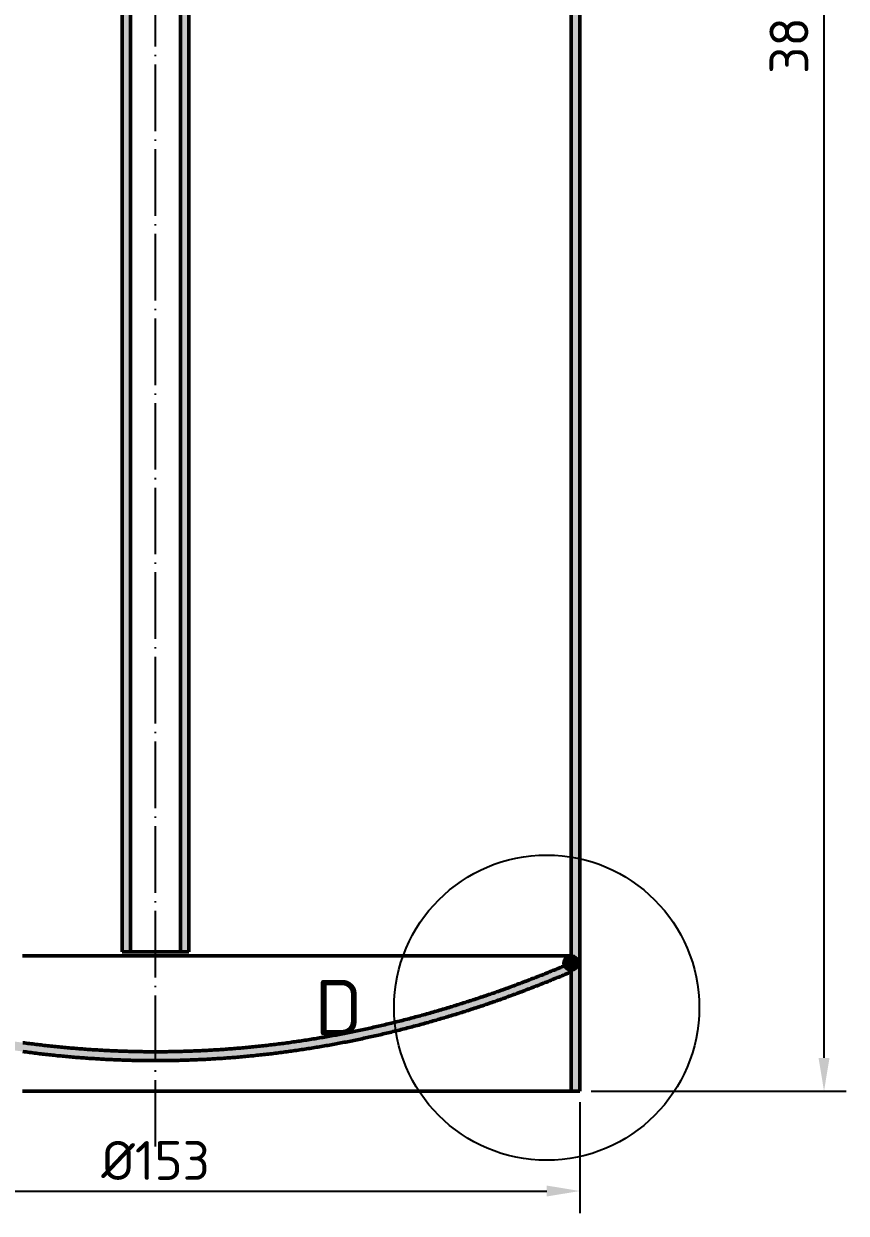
# Model space of a CAD drawing. Header units: millimetres. Extents: x 0 to 594, y 0 to 420.
# Drawn here: x 76.6 to 150.7, y 98.6 to 205.8 of the extents above; entities that cross this region are included whole.
import ezdxf
from ezdxf.enums import TextEntityAlignment as Align

# ---------------------------------------------------------------- set-up
doc = ezdxf.new("R2010")
doc.units = ezdxf.units.MM
doc.linetypes.add('ISO04-TRAZO-PUNTO', pattern=[7.625, 6, -0.75, 0.125, -0.75])
for name, color, linetype, lineweight in [('01-VISIBLE', 7, 'CONTINUOUS', 50), ('03-EJE', 1, 'ISO04-TRAZO-PUNTO', 25), ('04-COTA', 3, 'CONTINUOUS', 25), ('05-RAYADO', 8, 'CONTINUOUS', 25), ('06-TEXTO', 7, 'CONTINUOUS', 25), ('08-FINA', 5, 'CONTINUOUS', 25)]:
    doc.layers.add(name, color=color, linetype=linetype, lineweight=lineweight)
doc.styles.add('ISO3098', font='isocpeur.ttf')
doc.dimstyles.new('FLAMA-ISO', dxfattribs={"dimtxt": 3.5, "dimasz": 3, "dimexe": 2, "dimexo": 1, "dimgap": 1, "dimtad": 1, "dimdec": 1, "dimtxsty": 'ISO3098', "dimcen": 2.5, "dimclrd": 3, "dimclre": 3, "dimclrt": 3, "dimazin": 3, "dimtfac": 1, "dimtmove": 0, "dimatfit": 3, "dimlwd": 25, "dimlwe": 25})

msp = doc.modelspace()

# ---------------------------------------------------------------- hatches: boundary and pattern name
at = {"layer": '05-RAYADO'}
h = msp.add_hatch(color=7, dxfattribs=at)
h.dxf.hatch_style = 1
h.paths.add_polyline_path([(86.24, 122.175), (85.49, 122.175), (85.49, 298.375), (86.24, 298.375)])
h = msp.add_hatch(color=7, dxfattribs=at)
h.dxf.hatch_style = 1
h.paths.add_polyline_path([(90.74, 298.375), (91.49, 298.375), (91.49, 122.175), (90.74, 122.175)])
h = msp.add_hatch(color=7, dxfattribs=at)
h.dxf.hatch_style = 1
h.paths.add_polyline_path([(125.94, 270.348), (126.74, 270.348), (126.74, 109.625), (125.94, 109.625)])
h = msp.add_hatch(color=7, dxfattribs=at)
h.dxf.hatch_style = 1
h.paths.add_polyline_path([(125.94, 120.375), (125.848, 120.336), (125.756, 120.296), (125.664, 120.257), (125.571, 120.218), (125.479, 120.179), (125.387, 120.14), (125.294, 120.102), (125.202, 120.063), (125.11, 120.024), (125.017, 119.986), (124.925, 119.947), (124.832, 119.909), (124.74, 119.87), (124.647, 119.832), (124.555, 119.794), (124.462, 119.756), (124.369, 119.718), (124.277, 119.68), (124.184, 119.642), (124.091, 119.605), (123.998, 119.567), (123.905, 119.529), (123.812, 119.492), (123.72, 119.454), (123.627, 119.417), (123.534, 119.38), (123.441, 119.343), (123.348, 119.306), (123.254, 119.269), (123.161, 119.232), (123.068, 119.195), (122.975, 119.158), (122.882, 119.122), (122.789, 119.085), (122.695, 119.049), (122.602, 119.012), (122.509, 118.976), (122.415, 118.94), (122.322, 118.904), (122.228, 118.868), (122.135, 118.832), (122.041, 118.796), (121.948, 118.76), (121.854, 118.725), (121.761, 118.689), (121.667, 118.654), (121.573, 118.618), (121.479, 118.583), (121.386, 118.548), (121.292, 118.512), (121.198, 118.477), (121.104, 118.442), (121.01, 118.408), (120.916, 118.373), (120.823, 118.338), (120.729, 118.303), (120.635, 118.269), (120.54, 118.234), (120.446, 118.2), (120.352, 118.166), (120.258, 118.132), (120.164, 118.098), (120.07, 118.064), (119.975, 118.03), (119.881, 117.996), (119.787, 117.962), (119.693, 117.929), (119.598, 117.895), (119.504, 117.862), (119.409, 117.828), (119.315, 117.795), (119.22, 117.762), (119.126, 117.729), (119.031, 117.696), (118.937, 117.663), (118.842, 117.63), (118.747, 117.597), (118.653, 117.565), (118.558, 117.532), (118.463, 117.5), (118.368, 117.467), (118.274, 117.435), (118.179, 117.403), (118.084, 117.371), (117.989, 117.339), (117.894, 117.307), (117.799, 117.275), (117.704, 117.243), (117.609, 117.212), (117.514, 117.18), (117.419, 117.149), (117.324, 117.117), (117.229, 117.086), (117.133, 117.055), (117.038, 117.024), (116.943, 116.993), (116.848, 116.962), (116.752, 116.931), (116.657, 116.901), (116.562, 116.87), (116.466, 116.839), (116.371, 116.809), (116.275, 116.779), (116.18, 116.749), (116.084, 116.718), (115.989, 116.688), (115.893, 116.658), (115.798, 116.629), (115.702, 116.599), (115.606, 116.569), (115.511, 116.54), (115.415, 116.51), (115.319, 116.481), (115.223, 116.452), (115.128, 116.422), (115.032, 116.393), (114.936, 116.364), (114.84, 116.335), (114.744, 116.307), (114.648, 116.278), (114.552, 116.249), (114.456, 116.221), (114.36, 116.193), (114.264, 116.164), (114.168, 116.136), (114.072, 116.108), (113.976, 116.08), (113.879, 116.052), (113.783, 116.024), (113.687, 115.996), (113.591, 115.969), (113.494, 115.941), (113.398, 115.914), (113.302, 115.887), (113.205, 115.859), (113.109, 115.832), (113.012, 115.805), (112.916, 115.778), (112.819, 115.751), (112.723, 115.725), (112.626, 115.698), (112.53, 115.671), (112.433, 115.645), (112.337, 115.619), (112.24, 115.592), (112.143, 115.566), (112.047, 115.54), (111.95, 115.514), (111.853, 115.488), (111.756, 115.463), (111.659, 115.437), (111.563, 115.412), (111.466, 115.386), (111.369, 115.361), (111.272, 115.336), (111.175, 115.31), (111.078, 115.285), (110.981, 115.26), (110.884, 115.236), (110.787, 115.211), (110.69, 115.186), (110.593, 115.162), (110.496, 115.137), (110.398, 115.113), (110.301, 115.089), (110.204, 115.064), (110.107, 115.04), (110.01, 115.017), (109.912, 114.993), (109.815, 114.969), (109.718, 114.945), (109.62, 114.922), (109.523, 114.898), (109.426, 114.875), (109.328, 114.852), (109.231, 114.829), (109.133, 114.806), (109.036, 114.783), (108.938, 114.76), (108.841, 114.737), (108.743, 114.715), (108.645, 114.692), (108.548, 114.67), (108.45, 114.648), (108.352, 114.625), (108.255, 114.603), (108.157, 114.581), (108.059, 114.559), (107.962, 114.538), (107.864, 114.516), (107.766, 114.494), (107.668, 114.473), (107.57, 114.452), (107.472, 114.43), (107.375, 114.409), (107.277, 114.388), (107.179, 114.367), (107.081, 114.346), (106.983, 114.326), (106.885, 114.305), (106.787, 114.285), (106.689, 114.264), (106.591, 114.244), (106.492, 114.224), (106.394, 114.204), (106.296, 114.184), (106.198, 114.164), (106.1, 114.144), (106.002, 114.124), (105.903, 114.105), (105.805, 114.085), (105.707, 114.066), (105.609, 114.047), (105.51, 114.027), (105.412, 114.008), (105.314, 113.989), (105.215, 113.971), (105.117, 113.952), (105.018, 113.933), (104.92, 113.915), (104.822, 113.896), (104.723, 113.878), (104.625, 113.86), (104.526, 113.842), (104.428, 113.824), (104.329, 113.806), (104.23, 113.788), (104.132, 113.771), (104.033, 113.753), (103.935, 113.736), (103.836, 113.718), (103.737, 113.701), (103.639, 113.684), (103.54, 113.667), (103.441, 113.65), (103.342, 113.633), (103.244, 113.617), (103.145, 113.6), (103.046, 113.584), (102.947, 113.567), (102.848, 113.551), (102.75, 113.535), (102.651, 113.519), (102.552, 113.503), (102.453, 113.487), (102.354, 113.471), (102.255, 113.456), (102.156, 113.44), (102.057, 113.425), (101.958, 113.41), (101.859, 113.395), (101.76, 113.379), (101.661, 113.365), (101.562, 113.35), (101.463, 113.335), (101.364, 113.32), (101.265, 113.306), (101.166, 113.292), (101.067, 113.277), (100.967, 113.263), (100.868, 113.249), (100.769, 113.235), (100.67, 113.221), (100.571, 113.207), (100.471, 113.194), (100.372, 113.18), (100.273, 113.167), (100.174, 113.154), (100.074, 113.14), (99.975, 113.127), (99.876, 113.114), (99.776, 113.102), (99.677, 113.089), (99.578, 113.076), (99.478, 113.064), (99.379, 113.051), (99.28, 113.039), (99.18, 113.027), (99.081, 113.015), (98.981, 113.003), (98.882, 112.991), (98.782, 112.979), (98.683, 112.968), (98.583, 112.956), (98.484, 112.945), (98.384, 112.933), (98.285, 112.922), (98.185, 112.911), (98.086, 112.9), (97.986, 112.889), (97.887, 112.879), (97.787, 112.868), (97.687, 112.858), (97.588, 112.847), (97.488, 112.837), (97.389, 112.827), (97.289, 112.817), (97.189, 112.807), (97.09, 112.797), (96.99, 112.787), (96.89, 112.778), (96.791, 112.768), (96.691, 112.759), (96.591, 112.749), (96.491, 112.74), (96.392, 112.731), (96.292, 112.722), (96.192, 112.713), (96.092, 112.705), (95.993, 112.696), (95.893, 112.688), (95.793, 112.679), (95.693, 112.671), (95.593, 112.663), (95.493, 112.655), (95.394, 112.647), (95.294, 112.639), (95.194, 112.631), (95.094, 112.624), (94.994, 112.616), (94.894, 112.609), (94.794, 112.602), (94.694, 112.595), (94.595, 112.588), (94.495, 112.581), (94.395, 112.574), (94.295, 112.567), (94.195, 112.561), (94.095, 112.554), (93.995, 112.548), (93.895, 112.542), (93.795, 112.536), (93.695, 112.53), (93.595, 112.524), (93.495, 112.518), (93.395, 112.512), (93.295, 112.507), (93.195, 112.501), (93.095, 112.496), (92.995, 112.491), (92.895, 112.486), (92.795, 112.481), (92.695, 112.476), (92.595, 112.471), (92.495, 112.466), (92.395, 112.462), (92.295, 112.458), (92.195, 112.453), (92.095, 112.449), (91.995, 112.445), (91.894, 112.441), (91.794, 112.437), (91.694, 112.434), (91.594, 112.43), (91.494, 112.426), (91.394, 112.423), (91.294, 112.42), (91.194, 112.417), (91.094, 112.414), (90.994, 112.411), (90.893, 112.408), (90.793, 112.405), (90.693, 112.403), (90.593, 112.4), (90.493, 112.398), (90.393, 112.396), (90.293, 112.393), (90.193, 112.391), (90.092, 112.39), (89.992, 112.388), (89.892, 112.386), (89.792, 112.385), (89.692, 112.383), (89.592, 112.382), (89.492, 112.381), (89.391, 112.38), (89.291, 112.379), (89.191, 112.378), (89.091, 112.377), (88.991, 112.376), (88.891, 112.376), (88.79, 112.375), (88.69, 112.375), (88.59, 112.375), (88.49, 112.375), (88.39, 112.375), (88.29, 112.375), (88.19, 112.375), (88.089, 112.376), (87.989, 112.376), (87.889, 112.377), (87.789, 112.378), (87.689, 112.379), (87.589, 112.38), (87.488, 112.381), (87.388, 112.382), (87.288, 112.383), (87.188, 112.385), (87.088, 112.386), (86.988, 112.388), (86.888, 112.39), (86.787, 112.391), (86.687, 112.393), (86.587, 112.396), (86.487, 112.398), (86.387, 112.4), (86.287, 112.403), (86.187, 112.405), (86.087, 112.408), (85.986, 112.411), (85.886, 112.414), (85.786, 112.417), (85.686, 112.42), (85.586, 112.423), (85.486, 112.426), (85.386, 112.43), (85.286, 112.434), (85.186, 112.437), (85.086, 112.441), (84.985, 112.445), (84.885, 112.449), (84.785, 112.453), (84.685, 112.458), (84.585, 112.462), (84.485, 112.466), (84.385, 112.471), (84.285, 112.476), (84.185, 112.481), (84.085, 112.486), (83.985, 112.491), (83.885, 112.496), (83.785, 112.501), (83.685, 112.507), (83.585, 112.512), (83.485, 112.518), (83.385, 112.524), (83.285, 112.53), (83.185, 112.536), (83.085, 112.542), (82.985, 112.548), (82.885, 112.554), (82.785, 112.561), (82.685, 112.567), (82.585, 112.574), (82.485, 112.581), (82.385, 112.588), (82.286, 112.595), (82.186, 112.602), (82.086, 112.609), (81.986, 112.616), (81.886, 112.624), (81.786, 112.631), (81.686, 112.639), (81.586, 112.647), (81.487, 112.655), (81.387, 112.663), (81.287, 112.671), (81.187, 112.679), (81.087, 112.688), (80.987, 112.696), (80.888, 112.705), (80.788, 112.713), (80.688, 112.722), (80.588, 112.731), (80.489, 112.74), (80.389, 112.749), (80.289, 112.759), (80.189, 112.768), (80.09, 112.778), (79.99, 112.787), (79.89, 112.797), (79.791, 112.807), (79.691, 112.817), (79.591, 112.827), (79.492, 112.837), (79.392, 112.847), (79.293, 112.858), (79.193, 112.868), (79.093, 112.879), (78.994, 112.889), (78.894, 112.9), (78.795, 112.911), (78.695, 112.922), (78.596, 112.933), (78.496, 112.945), (78.397, 112.956), (78.297, 112.968), (78.198, 112.979), (78.098, 112.991), (77.999, 113.003), (77.899, 113.015), (77.8, 113.027), (77.7, 113.039), (77.601, 113.051), (77.502, 113.064), (77.402, 113.076), (77.303, 113.089), (77.204, 113.102), (77.104, 113.114), (77.005, 113.127), (76.906, 113.14), (76.806, 113.154), (76.707, 113.167), (76.608, 113.18), (76.509, 113.194), (76.409, 113.207), (76.31, 113.221), (76.211, 113.235), (76.112, 113.249), (76.013, 113.263), (75.913, 113.277), (75.814, 113.292), (75.715, 113.306), (75.616, 113.32), (75.517, 113.335), (75.418, 113.35), (75.319, 113.365), (75.22, 113.379), (75.121, 113.395), (75.022, 113.41), (74.923, 113.425), (74.824, 113.44), (74.725, 113.456), (74.626, 113.471), (74.527, 113.487), (74.428, 113.503), (74.329, 113.519), (74.23, 113.535), (74.132, 113.551), (74.033, 113.567), (73.934, 113.584), (73.835, 113.6), (73.736, 113.617), (73.638, 113.633), (73.539, 113.65), (73.44, 113.667), (73.341, 113.684), (73.243, 113.701), (73.144, 113.718), (73.045, 113.736), (72.947, 113.753), (72.848, 113.771), (72.75, 113.788), (72.651, 113.806), (72.552, 113.824), (72.454, 113.842), (72.355, 113.86), (72.257, 113.878), (72.158, 113.896), (72.06, 113.915), (71.962, 113.933), (71.863, 113.952), (71.765, 113.971), (71.666, 113.989), (71.568, 114.008), (71.47, 114.027), (71.371, 114.047), (71.273, 114.066), (71.175, 114.085), (71.077, 114.105), (70.978, 114.124), (70.88, 114.144), (70.782, 114.164), (70.684, 114.184), (70.586, 114.204), (70.488, 114.224), (70.389, 114.244), (70.291, 114.264), (70.193, 114.285), (70.095, 114.305), (69.997, 114.326), (69.899, 114.346), (69.801, 114.367), (69.703, 114.388), (69.605, 114.409), (69.508, 114.43), (69.41, 114.452), (69.312, 114.473), (69.214, 114.494), (69.116, 114.516), (69.018, 114.538), (68.921, 114.559), (68.823, 114.581), (68.725, 114.603), (68.628, 114.625), (68.53, 114.648), (68.432, 114.67), (68.335, 114.692), (68.237, 114.715), (68.139, 114.737), (68.042, 114.76), (67.944, 114.783), (67.847, 114.806), (67.749, 114.829), (67.652, 114.852), (67.554, 114.875), (67.457, 114.898), (67.36, 114.922), (67.262, 114.945), (67.165, 114.969), (67.068, 114.993), (66.97, 115.017), (66.873, 115.04), (66.776, 115.064), (66.679, 115.089), (66.582, 115.113), (66.484, 115.137), (66.387, 115.162), (66.29, 115.186), (66.193, 115.211), (66.096, 115.236), (65.999, 115.26), (65.902, 115.285), (65.805, 115.31), (65.708, 115.336), (65.611, 115.361), (65.514, 115.386), (65.417, 115.412), (65.321, 115.437), (65.224, 115.463), (65.127, 115.488), (65.03, 115.514), (64.933, 115.54), (64.837, 115.566), (64.74, 115.592), (64.643, 115.619), (64.547, 115.645), (64.45, 115.671), (64.354, 115.698), (64.257, 115.725), (64.161, 115.751), (64.064, 115.778), (63.968, 115.805), (63.871, 115.832), (63.775, 115.859), (63.678, 115.887), (63.582, 115.914), (63.486, 115.941), (63.389, 115.969), (63.293, 115.996), (63.197, 116.024), (63.101, 116.052), (63.004, 116.08), (62.908, 116.108), (62.812, 116.136), (62.716, 116.164), (62.62, 116.193), (62.524, 116.221), (62.428, 116.249), (62.332, 116.278), (62.236, 116.307), (62.14, 116.335), (62.044, 116.364), (61.948, 116.393), (61.852, 116.422), (61.757, 116.452), (61.661, 116.481), (61.565, 116.51), (61.469, 116.54), (61.374, 116.569), (61.278, 116.599), (61.182, 116.629), (61.087, 116.658), (60.991, 116.688), (60.896, 116.718), (60.8, 116.749), (60.705, 116.779), (60.609, 116.809), (60.514, 116.839), (60.418, 116.87), (60.323, 116.901), (60.228, 116.931), (60.132, 116.962), (60.037, 116.993), (59.942, 117.024), (59.847, 117.055), (59.751, 117.086), (59.656, 117.117), (59.561, 117.149), (59.466, 117.18), (59.371, 117.212), (59.276, 117.243), (59.181, 117.275), (59.086, 117.307), (58.991, 117.339), (58.896, 117.371), (58.801, 117.403), (58.706, 117.435), (58.612, 117.467), (58.517, 117.5), (58.422, 117.532), (58.327, 117.565), (58.233, 117.597), (58.138, 117.63), (58.043, 117.663), (57.949, 117.696), (57.854, 117.729), (57.76, 117.762), (57.665, 117.795), (57.571, 117.828), (57.476, 117.862), (57.382, 117.895), (57.287, 117.929), (57.193, 117.962), (57.099, 117.996), (57.005, 118.03), (56.91, 118.064), (56.816, 118.098), (56.722, 118.132), (56.628, 118.166), (56.534, 118.2), (56.44, 118.234), (56.345, 118.269), (56.251, 118.303), (56.157, 118.338), (56.064, 118.373), (55.97, 118.408), (55.876, 118.442), (55.782, 118.477), (55.688, 118.512), (55.594, 118.548), (55.501, 118.583), (55.407, 118.618), (55.313, 118.654), (55.219, 118.689), (55.126, 118.725), (55.032, 118.76), (54.939, 118.796), (54.845, 118.832), (54.752, 118.868), (54.658, 118.904), (54.565, 118.94), (54.471, 118.976), (54.378, 119.012), (54.285, 119.049), (54.191, 119.085), (54.098, 119.122), (54.005, 119.158), (53.912, 119.195), (53.819, 119.232), (53.726, 119.269), (53.632, 119.306), (53.539, 119.343), (53.446, 119.38), (53.353, 119.417), (53.26, 119.454), (53.168, 119.492), (53.075, 119.529), (52.982, 119.567), (52.889, 119.605), (52.796, 119.642), (52.703, 119.68), (52.611, 119.718), (52.518, 119.756), (52.425, 119.794), (52.333, 119.832), (52.24, 119.87), (52.148, 119.909), (52.055, 119.947), (51.963, 119.986), (51.87, 120.024), (51.778, 120.063), (51.686, 120.102), (51.593, 120.14), (51.501, 120.179), (51.409, 120.218), (51.316, 120.257), (51.224, 120.296), (51.132, 120.336), (51.04, 120.375), (51.04, 121.175), (51.132, 121.136), (51.224, 121.096), (51.316, 121.057), (51.409, 121.018), (51.501, 120.979), (51.593, 120.94), (51.686, 120.902), (51.778, 120.863), (51.87, 120.824), (51.963, 120.786), (52.055, 120.747), (52.148, 120.709), (52.24, 120.67), (52.333, 120.632), (52.425, 120.594), (52.518, 120.556), (52.611, 120.518), (52.703, 120.48), (52.796, 120.442), (52.889, 120.405), (52.982, 120.367), (53.075, 120.329), (53.168, 120.292), (53.26, 120.254), (53.353, 120.217), (53.446, 120.18), (53.539, 120.143), (53.632, 120.106), (53.726, 120.069), (53.819, 120.032), (53.912, 119.995), (54.005, 119.958), (54.098, 119.922), (54.191, 119.885), (54.285, 119.849), (54.378, 119.812), (54.471, 119.776), (54.565, 119.74), (54.658, 119.704), (54.752, 119.668), (54.845, 119.632), (54.939, 119.596), (55.032, 119.56), (55.126, 119.525), (55.219, 119.489), (55.313, 119.454), (55.407, 119.418), (55.501, 119.383), (55.594, 119.348), (55.688, 119.312), (55.782, 119.277), (55.876, 119.242), (55.97, 119.208), (56.064, 119.173), (56.157, 119.138), (56.251, 119.103), (56.345, 119.069), (56.44, 119.034), (56.534, 119), (56.628, 118.966), (56.722, 118.932), (56.816, 118.898), (56.91, 118.864), (57.005, 118.83), (57.099, 118.796), (57.193, 118.762), (57.287, 118.729), (57.382, 118.695), (57.476, 118.662), (57.571, 118.628), (57.665, 118.595), (57.76, 118.562), (57.854, 118.529), (57.949, 118.496), (58.043, 118.463), (58.138, 118.43), (58.233, 118.397), (58.327, 118.365), (58.422, 118.332), (58.517, 118.3), (58.612, 118.267), (58.706, 118.235), (58.801, 118.203), (58.896, 118.171), (58.991, 118.139), (59.086, 118.107), (59.181, 118.075), (59.276, 118.043), (59.371, 118.012), (59.466, 117.98), (59.561, 117.949), (59.656, 117.917), (59.751, 117.886), (59.847, 117.855), (59.942, 117.824), (60.037, 117.793), (60.132, 117.762), (60.228, 117.731), (60.323, 117.701), (60.418, 117.67), (60.514, 117.639), (60.609, 117.609), (60.705, 117.579), (60.8, 117.549), (60.896, 117.518), (60.991, 117.488), (61.087, 117.458), (61.182, 117.429), (61.278, 117.399), (61.374, 117.369), (61.469, 117.34), (61.565, 117.31), (61.661, 117.281), (61.757, 117.252), (61.852, 117.222), (61.948, 117.193), (62.044, 117.164), (62.14, 117.135), (62.236, 117.107), (62.332, 117.078), (62.428, 117.049), (62.524, 117.021), (62.62, 116.993), (62.716, 116.964), (62.812, 116.936), (62.908, 116.908), (63.004, 116.88), (63.101, 116.852), (63.197, 116.824), (63.293, 116.796), (63.389, 116.769), (63.486, 116.741), (63.582, 116.714), (63.678, 116.687), (63.775, 116.659), (63.871, 116.632), (63.968, 116.605), (64.064, 116.578), (64.161, 116.551), (64.257, 116.525), (64.354, 116.498), (64.45, 116.471), (64.547, 116.445), (64.643, 116.419), (64.74, 116.392), (64.837, 116.366), (64.933, 116.34), (65.03, 116.314), (65.127, 116.288), (65.224, 116.263), (65.321, 116.237), (65.417, 116.212), (65.514, 116.186), (65.611, 116.161), (65.708, 116.136), (65.805, 116.11), (65.902, 116.085), (65.999, 116.06), (66.096, 116.036), (66.193, 116.011), (66.29, 115.986), (66.387, 115.962), (66.484, 115.937), (66.582, 115.913), (66.679, 115.889), (66.776, 115.864), (66.873, 115.84), (66.97, 115.817), (67.068, 115.793), (67.165, 115.769), (67.262, 115.745), (67.36, 115.722), (67.457, 115.698), (67.554, 115.675), (67.652, 115.652), (67.749, 115.629), (67.847, 115.606), (67.944, 115.583), (68.042, 115.56), (68.139, 115.537), (68.237, 115.515), (68.335, 115.492), (68.432, 115.47), (68.53, 115.448), (68.628, 115.425), (68.725, 115.403), (68.823, 115.381), (68.921, 115.359), (69.018, 115.338), (69.116, 115.316), (69.214, 115.294), (69.312, 115.273), (69.41, 115.252), (69.508, 115.23), (69.605, 115.209), (69.703, 115.188), (69.801, 115.167), (69.899, 115.146), (69.997, 115.126), (70.095, 115.105), (70.193, 115.085), (70.291, 115.064), (70.389, 115.044), (70.488, 115.024), (70.586, 115.004), (70.684, 114.984), (70.782, 114.964), (70.88, 114.944), (70.978, 114.924), (71.077, 114.905), (71.175, 114.885), (71.273, 114.866), (71.371, 114.847), (71.47, 114.827), (71.568, 114.808), (71.666, 114.789), (71.765, 114.771), (71.863, 114.752), (71.962, 114.733), (72.06, 114.715), (72.158, 114.696), (72.257, 114.678), (72.355, 114.66), (72.454, 114.642), (72.552, 114.624), (72.651, 114.606), (72.75, 114.588), (72.848, 114.571), (72.947, 114.553), (73.045, 114.536), (73.144, 114.518), (73.243, 114.501), (73.341, 114.484), (73.44, 114.467), (73.539, 114.45), (73.638, 114.433), (73.736, 114.417), (73.835, 114.4), (73.934, 114.384), (74.033, 114.367), (74.132, 114.351), (74.23, 114.335), (74.329, 114.319), (74.428, 114.303), (74.527, 114.287), (74.626, 114.271), (74.725, 114.256), (74.824, 114.24), (74.923, 114.225), (75.022, 114.21), (75.121, 114.195), (75.22, 114.179), (75.319, 114.165), (75.418, 114.15), (75.517, 114.135), (75.616, 114.12), (75.715, 114.106), (75.814, 114.092), (75.913, 114.077), (76.013, 114.063), (76.112, 114.049), (76.211, 114.035), (76.31, 114.021), (76.409, 114.007), (76.509, 113.994), (76.608, 113.98), (76.707, 113.967), (76.806, 113.954), (76.906, 113.94), (77.005, 113.927), (77.104, 113.914), (77.204, 113.902), (77.303, 113.889), (77.402, 113.876), (77.502, 113.864), (77.601, 113.851), (77.7, 113.839), (77.8, 113.827), (77.899, 113.815), (77.999, 113.803), (78.098, 113.791), (78.198, 113.779), (78.297, 113.768), (78.397, 113.756), (78.496, 113.745), (78.596, 113.733), (78.695, 113.722), (78.795, 113.711), (78.894, 113.7), (78.994, 113.689), (79.093, 113.679), (79.193, 113.668), (79.293, 113.658), (79.392, 113.647), (79.492, 113.637), (79.591, 113.627), (79.691, 113.617), (79.791, 113.607), (79.89, 113.597), (79.99, 113.587), (80.09, 113.578), (80.189, 113.568), (80.289, 113.559), (80.389, 113.549), (80.489, 113.54), (80.588, 113.531), (80.688, 113.522), (80.788, 113.513), (80.888, 113.505), (80.987, 113.496), (81.087, 113.488), (81.187, 113.479), (81.287, 113.471), (81.387, 113.463), (81.487, 113.455), (81.586, 113.447), (81.686, 113.439), (81.786, 113.431), (81.886, 113.424), (81.986, 113.416), (82.086, 113.409), (82.186, 113.402), (82.286, 113.395), (82.385, 113.388), (82.485, 113.381), (82.585, 113.374), (82.685, 113.367), (82.785, 113.361), (82.885, 113.354), (82.985, 113.348), (83.085, 113.342), (83.185, 113.336), (83.285, 113.33), (83.385, 113.324), (83.485, 113.318), (83.585, 113.312), (83.685, 113.307), (83.785, 113.301), (83.885, 113.296), (83.985, 113.291), (84.085, 113.286), (84.185, 113.281), (84.285, 113.276), (84.385, 113.271), (84.485, 113.266), (84.585, 113.262), (84.685, 113.258), (84.785, 113.253), (84.885, 113.249), (84.985, 113.245), (85.086, 113.241), (85.186, 113.237), (85.286, 113.234), (85.386, 113.23), (85.486, 113.226), (85.586, 113.223), (85.686, 113.22), (85.786, 113.217), (85.886, 113.214), (85.986, 113.211), (86.087, 113.208), (86.187, 113.205), (86.287, 113.203), (86.387, 113.2), (86.487, 113.198), (86.587, 113.196), (86.687, 113.193), (86.787, 113.191), (86.888, 113.19), (86.988, 113.188), (87.088, 113.186), (87.188, 113.185), (87.288, 113.183), (87.388, 113.182), (87.488, 113.181), (87.589, 113.18), (87.689, 113.179), (87.789, 113.178), (87.889, 113.177), (87.989, 113.176), (88.089, 113.176), (88.19, 113.175), (88.29, 113.175), (88.39, 113.175), (88.49, 113.175), (88.59, 113.175), (88.69, 113.175), (88.79, 113.175), (88.891, 113.176), (88.991, 113.176), (89.091, 113.177), (89.191, 113.178), (89.291, 113.179), (89.391, 113.18), (89.492, 113.181), (89.592, 113.182), (89.692, 113.183), (89.792, 113.185), (89.892, 113.186), (89.992, 113.188), (90.092, 113.19), (90.193, 113.191), (90.293, 113.193), (90.393, 113.196), (90.493, 113.198), (90.593, 113.2), (90.693, 113.203), (90.793, 113.205), (90.893, 113.208), (90.994, 113.211), (91.094, 113.214), (91.194, 113.217), (91.294, 113.22), (91.394, 113.223), (91.494, 113.226), (91.594, 113.23), (91.694, 113.234), (91.794, 113.237), (91.894, 113.241), (91.995, 113.245), (92.095, 113.249), (92.195, 113.253), (92.295, 113.258), (92.395, 113.262), (92.495, 113.266), (92.595, 113.271), (92.695, 113.276), (92.795, 113.281), (92.895, 113.286), (92.995, 113.291), (93.095, 113.296), (93.195, 113.301), (93.295, 113.307), (93.395, 113.312), (93.495, 113.318), (93.595, 113.324), (93.695, 113.33), (93.795, 113.336), (93.895, 113.342), (93.995, 113.348), (94.095, 113.354), (94.195, 113.361), (94.295, 113.367), (94.395, 113.374), (94.495, 113.381), (94.595, 113.388), (94.694, 113.395), (94.794, 113.402), (94.894, 113.409), (94.994, 113.416), (95.094, 113.424), (95.194, 113.431), (95.294, 113.439), (95.394, 113.447), (95.493, 113.455), (95.593, 113.463), (95.693, 113.471), (95.793, 113.479), (95.893, 113.488), (95.993, 113.496), (96.092, 113.505), (96.192, 113.513), (96.292, 113.522), (96.392, 113.531), (96.491, 113.54), (96.591, 113.549), (96.691, 113.559), (96.791, 113.568), (96.89, 113.578), (96.99, 113.587), (97.09, 113.597), (97.189, 113.607), (97.289, 113.617), (97.389, 113.627), (97.488, 113.637), (97.588, 113.647), (97.687, 113.658), (97.787, 113.668), (97.887, 113.679), (97.986, 113.689), (98.086, 113.7), (98.185, 113.711), (98.285, 113.722), (98.384, 113.733), (98.484, 113.745), (98.583, 113.756), (98.683, 113.768), (98.782, 113.779), (98.882, 113.791), (98.981, 113.803), (99.081, 113.815), (99.18, 113.827), (99.28, 113.839), (99.379, 113.851), (99.478, 113.864), (99.578, 113.876), (99.677, 113.889), (99.776, 113.902), (99.876, 113.914), (99.975, 113.927), (100.074, 113.94), (100.174, 113.954), (100.273, 113.967), (100.372, 113.98), (100.471, 113.994), (100.571, 114.007), (100.67, 114.021), (100.769, 114.035), (100.868, 114.049), (100.967, 114.063), (101.067, 114.077), (101.166, 114.092), (101.265, 114.106), (101.364, 114.12), (101.463, 114.135), (101.562, 114.15), (101.661, 114.165), (101.76, 114.179), (101.859, 114.195), (101.958, 114.21), (102.057, 114.225), (102.156, 114.24), (102.255, 114.256), (102.354, 114.271), (102.453, 114.287), (102.552, 114.303), (102.651, 114.319), (102.75, 114.335), (102.848, 114.351), (102.947, 114.367), (103.046, 114.384), (103.145, 114.4), (103.244, 114.417), (103.342, 114.433), (103.441, 114.45), (103.54, 114.467), (103.639, 114.484), (103.737, 114.501), (103.836, 114.518), (103.935, 114.536), (104.033, 114.553), (104.132, 114.571), (104.23, 114.588), (104.329, 114.606), (104.428, 114.624), (104.526, 114.642), (104.625, 114.66), (104.723, 114.678), (104.822, 114.696), (104.92, 114.715), (105.018, 114.733), (105.117, 114.752), (105.215, 114.771), (105.314, 114.789), (105.412, 114.808), (105.51, 114.827), (105.609, 114.847), (105.707, 114.866), (105.805, 114.885), (105.903, 114.905), (106.002, 114.924), (106.1, 114.944), (106.198, 114.964), (106.296, 114.984), (106.394, 115.004), (106.492, 115.024), (106.591, 115.044), (106.689, 115.064), (106.787, 115.085), (106.885, 115.105), (106.983, 115.126), (107.081, 115.146), (107.179, 115.167), (107.277, 115.188), (107.375, 115.209), (107.472, 115.23), (107.57, 115.252), (107.668, 115.273), (107.766, 115.294), (107.864, 115.316), (107.962, 115.338), (108.059, 115.359), (108.157, 115.381), (108.255, 115.403), (108.352, 115.425), (108.45, 115.448), (108.548, 115.47), (108.645, 115.492), (108.743, 115.515), (108.841, 115.537), (108.938, 115.56), (109.036, 115.583), (109.133, 115.606), (109.231, 115.629), (109.328, 115.652), (109.426, 115.675), (109.523, 115.698), (109.62, 115.722), (109.718, 115.745), (109.815, 115.769), (109.912, 115.793), (110.01, 115.817), (110.107, 115.84), (110.204, 115.864), (110.301, 115.889), (110.398, 115.913), (110.496, 115.937), (110.593, 115.962), (110.69, 115.986), (110.787, 116.011), (110.884, 116.036), (110.981, 116.06), (111.078, 116.085), (111.175, 116.11), (111.272, 116.136), (111.369, 116.161), (111.466, 116.186), (111.563, 116.212), (111.659, 116.237), (111.756, 116.263), (111.853, 116.288), (111.95, 116.314), (112.047, 116.34), (112.143, 116.366), (112.24, 116.392), (112.337, 116.419), (112.433, 116.445), (112.53, 116.471), (112.626, 116.498), (112.723, 116.525), (112.819, 116.551), (112.916, 116.578), (113.012, 116.605), (113.109, 116.632), (113.205, 116.659), (113.302, 116.687), (113.398, 116.714), (113.494, 116.741), (113.591, 116.769), (113.687, 116.796), (113.783, 116.824), (113.879, 116.852), (113.976, 116.88), (114.072, 116.908), (114.168, 116.936), (114.264, 116.964), (114.36, 116.993), (114.456, 117.021), (114.552, 117.049), (114.648, 117.078), (114.744, 117.107), (114.84, 117.135), (114.936, 117.164), (115.032, 117.193), (115.128, 117.222), (115.223, 117.252), (115.319, 117.281), (115.415, 117.31), (115.511, 117.34), (115.606, 117.369), (115.702, 117.399), (115.798, 117.429), (115.893, 117.458), (115.989, 117.488), (116.084, 117.518), (116.18, 117.549), (116.275, 117.579), (116.371, 117.609), (116.466, 117.639), (116.562, 117.67), (116.657, 117.701), (116.752, 117.731), (116.848, 117.762), (116.943, 117.793), (117.038, 117.824), (117.133, 117.855), (117.229, 117.886), (117.324, 117.917), (117.419, 117.949), (117.514, 117.98), (117.609, 118.012), (117.704, 118.043), (117.799, 118.075), (117.894, 118.107), (117.989, 118.139), (118.084, 118.171), (118.179, 118.203), (118.274, 118.235), (118.368, 118.267), (118.463, 118.3), (118.558, 118.332), (118.653, 118.365), (118.747, 118.397), (118.842, 118.43), (118.937, 118.463), (119.031, 118.496), (119.126, 118.529), (119.22, 118.562), (119.315, 118.595), (119.409, 118.628), (119.504, 118.662), (119.598, 118.695), (119.693, 118.729), (119.787, 118.762), (119.881, 118.796), (119.975, 118.83), (120.07, 118.864), (120.164, 118.898), (120.258, 118.932), (120.352, 118.966), (120.446, 119), (120.54, 119.034), (120.635, 119.069), (120.729, 119.103), (120.823, 119.138), (120.916, 119.173), (121.01, 119.208), (121.104, 119.242), (121.198, 119.277), (121.292, 119.312), (121.386, 119.348), (121.479, 119.383), (121.573, 119.418), (121.667, 119.454), (121.761, 119.489), (121.854, 119.525), (121.948, 119.56), (122.041, 119.596), (122.135, 119.632), (122.228, 119.668), (122.322, 119.704), (122.415, 119.74), (122.509, 119.776), (122.602, 119.812), (122.695, 119.849), (122.789, 119.885), (122.882, 119.922), (122.975, 119.958), (123.068, 119.995), (123.161, 120.032), (123.254, 120.069), (123.348, 120.106), (123.441, 120.143), (123.534, 120.18), (123.627, 120.217), (123.72, 120.254), (123.812, 120.292), (123.905, 120.329), (123.998, 120.367), (124.091, 120.405), (124.184, 120.442), (124.277, 120.48), (124.369, 120.518), (124.462, 120.556), (124.555, 120.594), (124.647, 120.632), (124.74, 120.67), (124.832, 120.709), (124.925, 120.747), (125.017, 120.786), (125.11, 120.824), (125.202, 120.863), (125.294, 120.902), (125.387, 120.94), (125.479, 120.979), (125.571, 121.018), (125.664, 121.057), (125.756, 121.096), (125.848, 121.136), (125.94, 121.175)])
h = msp.add_hatch(color=7, dxfattribs=at)
h.dxf.hatch_style = 1
h.paths.add_polyline_path([(126.58, 121.175), (126.572, 121.075), (126.549, 120.977), (126.51, 120.884), (126.458, 120.799), (126.393, 120.722), (126.316, 120.657), (126.231, 120.605), (126.138, 120.566), (126.04, 120.543), (125.94, 120.535), (125.84, 120.543), (125.742, 120.566), (125.649, 120.605), (125.564, 120.657), (125.487, 120.722), (125.422, 120.799), (125.37, 120.884), (125.331, 120.977), (125.308, 121.075), (125.3, 121.175), (125.308, 121.275), (125.331, 121.373), (125.37, 121.466), (125.422, 121.551), (125.487, 121.628), (125.564, 121.693), (125.649, 121.745), (125.742, 121.784), (125.84, 121.807), (125.94, 121.815), (126.04, 121.807), (126.138, 121.784), (126.231, 121.745), (126.316, 121.693), (126.393, 121.628), (126.458, 121.551), (126.51, 121.466), (126.549, 121.373), (126.572, 121.275)])

# ---------------------------------------------------------------- linework, layer by layer
at = {"layer": '01-VISIBLE'}
for p, q in [((85.49, 122.175), (85.49, 298.375)), ((86.24, 122.175), (86.24, 298.375)), ((90.74, 122.175), (90.74, 298.375)), ((91.49, 122.175), (91.49, 298.375)), ((125.94, 109.625), (125.94, 270.348)), ((126.74, 109.625), (126.74, 270.348)), ((86.24, 122.175), (85.49, 122.175)), ((91.49, 122.175), (90.74, 122.175)), ((125.94, 120.375), (125.94, 121.175)), ((126.74, 109.625), (125.94, 109.625))]:
    msp.add_line(p, q, dxfattribs=at)
for points in [[(125.94, 121.815), (125.753, 121.815), (125.566, 121.815), (125.378, 121.815), (125.191, 121.815), (125.004, 121.815), (124.817, 121.815), (124.629, 121.815), (124.442, 121.815), (124.255, 121.815), (124.068, 121.815), (123.88, 121.815), (123.693, 121.815), (123.506, 121.815), (123.319, 121.815), (123.131, 121.815), (122.944, 121.815), (122.757, 121.815), (122.57, 121.815), (122.382, 121.815), (122.195, 121.815), (122.008, 121.815), (121.821, 121.815), (121.633, 121.815), (121.446, 121.815), (121.259, 121.815), (121.072, 121.815), (120.884, 121.815), (120.697, 121.815), (120.51, 121.815), (120.323, 121.815), (120.135, 121.815), (119.948, 121.815), (119.761, 121.815), (119.574, 121.815), (119.386, 121.815), (119.199, 121.815), (119.012, 121.815), (118.825, 121.815), (118.637, 121.815), (118.45, 121.815), (118.263, 121.815), (118.076, 121.815), (117.888, 121.815), (117.701, 121.815), (117.514, 121.815), (117.327, 121.815), (117.139, 121.815), (116.952, 121.815), (116.765, 121.815), (116.578, 121.815), (116.39, 121.815), (116.203, 121.815), (116.016, 121.815), (115.829, 121.815), (115.641, 121.815), (115.454, 121.815), (115.267, 121.815), (115.08, 121.815), (114.892, 121.815), (114.705, 121.815), (114.518, 121.815), (114.331, 121.815), (114.143, 121.815), (113.956, 121.815), (113.769, 121.815), (113.582, 121.815), (113.394, 121.815), (113.207, 121.815), (113.02, 121.815), (112.833, 121.815), (112.645, 121.815), (112.458, 121.815), (112.271, 121.815), (112.084, 121.815), (111.896, 121.815), (111.709, 121.815), (111.522, 121.815), (111.335, 121.815), (111.147, 121.815), (110.96, 121.815), (110.773, 121.815), (110.586, 121.815), (110.398, 121.815), (110.211, 121.815), (110.024, 121.815), (109.837, 121.815), (109.649, 121.815), (109.462, 121.815), (109.275, 121.815), (109.088, 121.815), (108.9, 121.815), (108.713, 121.815), (108.526, 121.815), (108.339, 121.815), (108.151, 121.815), (107.964, 121.815), (107.777, 121.815), (107.59, 121.815), (107.402, 121.815), (107.215, 121.815), (107.028, 121.815), (106.841, 121.815), (106.653, 121.815), (106.466, 121.815), (106.279, 121.815), (106.091, 121.815), (105.904, 121.815), (105.717, 121.815), (105.53, 121.815), (105.343, 121.815), (105.155, 121.815), (104.968, 121.815), (104.781, 121.815), (104.594, 121.815), (104.406, 121.815), (104.219, 121.815), (104.032, 121.815), (103.845, 121.815), (103.657, 121.815), (103.47, 121.815), (103.283, 121.815), (103.096, 121.815), (102.908, 121.815), (102.721, 121.815), (102.534, 121.815), (102.347, 121.815), (102.159, 121.815), (101.972, 121.815), (101.785, 121.815), (101.598, 121.815), (101.41, 121.815), (101.223, 121.815), (101.036, 121.815), (100.849, 121.815), (100.661, 121.815), (100.474, 121.815), (100.287, 121.815), (100.1, 121.815), (99.912, 121.815), (99.725, 121.815), (99.538, 121.815), (99.351, 121.815), (99.163, 121.815), (98.976, 121.815), (98.789, 121.815), (98.602, 121.815), (98.414, 121.815), (98.227, 121.815), (98.04, 121.815), (97.853, 121.815), (97.665, 121.815), (97.478, 121.815), (97.291, 121.815), (97.104, 121.815), (96.916, 121.815), (96.729, 121.815), (96.542, 121.815), (96.355, 121.815), (96.167, 121.815), (95.98, 121.815), (95.793, 121.815), (95.606, 121.815), (95.418, 121.815), (95.231, 121.815), (95.044, 121.815), (94.856, 121.815), (94.669, 121.815), (94.482, 121.815), (94.295, 121.815), (94.108, 121.815), (93.92, 121.815), (93.733, 121.815), (93.546, 121.815), (93.359, 121.815), (93.171, 121.815), (92.984, 121.815), (92.797, 121.815), (92.61, 121.815), (92.422, 121.815), (92.235, 121.815), (92.048, 121.815), (91.861, 121.815), (91.673, 121.815), (91.486, 121.815), (91.299, 121.815), (91.112, 121.815), (90.924, 121.815), (90.737, 121.815), (90.55, 121.815), (90.362, 121.815), (90.175, 121.815), (89.988, 121.815), (89.801, 121.815), (89.614, 121.815), (89.426, 121.815), (89.239, 121.815), (89.052, 121.815), (88.865, 121.815), (88.677, 121.815), (88.49, 121.815), (88.303, 121.815), (88.116, 121.815), (87.928, 121.815), (87.741, 121.815), (87.554, 121.815), (87.367, 121.815), (87.179, 121.815), (86.992, 121.815), (86.805, 121.815), (86.618, 121.815), (86.43, 121.815), (86.243, 121.815), (86.056, 121.815), (85.868, 121.815), (85.681, 121.815), (85.494, 121.815), (85.307, 121.815), (85.12, 121.815), (84.932, 121.815), (84.745, 121.815), (84.558, 121.815), (84.371, 121.815), (84.183, 121.815), (83.996, 121.815), (83.809, 121.815), (83.621, 121.815), (83.434, 121.815), (83.247, 121.815), (83.06, 121.815), (82.873, 121.815), (82.685, 121.815), (82.498, 121.815), (82.311, 121.815), (82.124, 121.815), (81.936, 121.815), (81.749, 121.815), (81.562, 121.815), (81.375, 121.815), (81.187, 121.815), (81, 121.815), (80.813, 121.815), (80.626, 121.815), (80.438, 121.815), (80.251, 121.815), (80.064, 121.815), (79.877, 121.815), (79.689, 121.815), (79.502, 121.815), (79.315, 121.815), (79.127, 121.815), (78.94, 121.815), (78.753, 121.815), (78.566, 121.815), (78.379, 121.815), (78.191, 121.815), (78.004, 121.815), (77.817, 121.815), (77.63, 121.815), (77.442, 121.815), (77.255, 121.815), (77.068, 121.815), (76.88, 121.815), (76.693, 121.815), (76.506, 121.815)], [(90.74, 122.175), (90.59, 122.175), (90.44, 122.175), (90.29, 122.175), (90.14, 122.175), (89.99, 122.175), (89.84, 122.175), (89.69, 122.175), (89.54, 122.175), (89.39, 122.175), (89.24, 122.175), (89.09, 122.175), (88.94, 122.175), (88.79, 122.175), (88.64, 122.175), (88.49, 122.175), (88.34, 122.175), (88.19, 122.175), (88.04, 122.175), (87.89, 122.175), (87.74, 122.175), (87.59, 122.175), (87.44, 122.175), (87.29, 122.175), (87.14, 122.175), (86.99, 122.175), (86.84, 122.175), (86.69, 122.175), (86.54, 122.175), (86.39, 122.175), (86.24, 122.175)], [(125.94, 121.175), (125.802, 121.116), (125.664, 121.057), (125.526, 120.999), (125.387, 120.941), (125.249, 120.883), (125.111, 120.825), (124.972, 120.767), (124.834, 120.709), (124.695, 120.652), (124.556, 120.595), (124.418, 120.538), (124.279, 120.481), (124.14, 120.424), (124.001, 120.368), (123.862, 120.312), (123.722, 120.256), (123.583, 120.2), (123.444, 120.144), (123.304, 120.089), (123.165, 120.033), (123.025, 119.978), (122.886, 119.923), (122.746, 119.869), (122.606, 119.814), (122.466, 119.76), (122.327, 119.706), (122.186, 119.652), (122.046, 119.598), (121.906, 119.544), (121.766, 119.491), (121.626, 119.438), (121.485, 119.385), (121.345, 119.332), (121.204, 119.28), (121.064, 119.227), (120.923, 119.175), (120.782, 119.123), (120.641, 119.071), (120.501, 119.02), (120.36, 118.968), (120.219, 118.917), (120.077, 118.866), (119.936, 118.816), (119.795, 118.765), (119.654, 118.715), (119.512, 118.665), (119.371, 118.615), (119.229, 118.565), (119.088, 118.515), (118.946, 118.466), (118.804, 118.417), (118.662, 118.368), (118.52, 118.319), (118.378, 118.271), (118.236, 118.222), (118.094, 118.174), (117.952, 118.126), (117.81, 118.079), (117.668, 118.031), (117.525, 117.984), (117.383, 117.937), (117.24, 117.89), (117.098, 117.843), (116.955, 117.797), (116.812, 117.75), (116.669, 117.704), (116.526, 117.659), (116.383, 117.613), (116.24, 117.568), (116.097, 117.522), (115.954, 117.478), (115.811, 117.433), (115.668, 117.388), (115.524, 117.344), (115.381, 117.3), (115.238, 117.256), (115.094, 117.212), (114.95, 117.169), (114.807, 117.125), (114.663, 117.082), (114.519, 117.04), (114.375, 116.997), (114.231, 116.955), (114.087, 116.912), (113.943, 116.871), (113.799, 116.829), (113.655, 116.787), (113.511, 116.746), (113.367, 116.705), (113.222, 116.664), (113.078, 116.623), (112.933, 116.583), (112.789, 116.543), (112.644, 116.503), (112.499, 116.463), (112.355, 116.424), (112.21, 116.384), (112.065, 116.345), (111.92, 116.306), (111.775, 116.268), (111.63, 116.229), (111.485, 116.191), (111.34, 116.153), (111.195, 116.115), (111.049, 116.078), (110.904, 116.041), (110.759, 116.004), (110.613, 115.967), (110.468, 115.93), (110.322, 115.894), (110.176, 115.858), (110.031, 115.822), (109.885, 115.786), (109.739, 115.751), (109.593, 115.715), (109.447, 115.68), (109.302, 115.646), (109.156, 115.611), (109.009, 115.577), (108.863, 115.543), (108.717, 115.509), (108.571, 115.475), (108.425, 115.442), (108.278, 115.409), (108.132, 115.376), (107.986, 115.343), (107.839, 115.311), (107.693, 115.278), (107.546, 115.246), (107.399, 115.215), (107.253, 115.183), (107.106, 115.152), (106.959, 115.121), (106.812, 115.09), (106.665, 115.059), (106.518, 115.029), (106.371, 114.999), (106.224, 114.969), (106.077, 114.939), (105.93, 114.91), (105.783, 114.881), (105.636, 114.852), (105.488, 114.823), (105.341, 114.795), (105.194, 114.767), (105.046, 114.739), (104.899, 114.711), (104.751, 114.683), (104.604, 114.656), (104.456, 114.629), (104.309, 114.602), (104.161, 114.576), (104.013, 114.55), (103.866, 114.523), (103.718, 114.498), (103.57, 114.472), (103.422, 114.447), (103.274, 114.422), (103.126, 114.397), (102.978, 114.372), (102.83, 114.348), (102.682, 114.324), (102.534, 114.3), (102.386, 114.276), (102.237, 114.253), (102.089, 114.23), (101.941, 114.207), (101.793, 114.184), (101.644, 114.162), (101.496, 114.14), (101.347, 114.118), (101.199, 114.096), (101.05, 114.075), (100.902, 114.054), (100.753, 114.033), (100.605, 114.012), (100.456, 113.992), (100.307, 113.972), (100.159, 113.952), (100.01, 113.932), (99.861, 113.913), (99.712, 113.893), (99.563, 113.874), (99.415, 113.856), (99.266, 113.837), (99.117, 113.819), (98.968, 113.801), (98.819, 113.784), (98.67, 113.766), (98.521, 113.749), (98.372, 113.732), (98.223, 113.715), (98.073, 113.699), (97.924, 113.683), (97.775, 113.667), (97.626, 113.651), (97.477, 113.636), (97.327, 113.62), (97.178, 113.606), (97.029, 113.591), (96.879, 113.576), (96.73, 113.562), (96.581, 113.548), (96.431, 113.535), (96.282, 113.521), (96.132, 113.508), (95.983, 113.495), (95.833, 113.483), (95.684, 113.47), (95.534, 113.458), (95.385, 113.446), (95.235, 113.435), (95.085, 113.423), (94.936, 113.412), (94.786, 113.401), (94.637, 113.391), (94.487, 113.38), (94.337, 113.37), (94.187, 113.36), (94.038, 113.351), (93.888, 113.341), (93.738, 113.332), (93.588, 113.323), (93.439, 113.315), (93.289, 113.306), (93.139, 113.298), (92.989, 113.29), (92.839, 113.283), (92.689, 113.276), (92.54, 113.269), (92.39, 113.262), (92.24, 113.255), (92.09, 113.249), (91.94, 113.243), (91.79, 113.237), (91.64, 113.232), (91.49, 113.226), (91.34, 113.221), (91.19, 113.217), (91.04, 113.212), (90.89, 113.208), (90.74, 113.204), (90.59, 113.2), (90.44, 113.197), (90.29, 113.193), (90.14, 113.19), (89.99, 113.188), (89.84, 113.185), (89.69, 113.183), (89.54, 113.181), (89.39, 113.18), (89.24, 113.178), (89.09, 113.177), (88.94, 113.176), (88.79, 113.175), (88.64, 113.175), (88.49, 113.175)], [(88.49, 112.375), (88.64, 112.375), (88.79, 112.375), (88.94, 112.376), (89.09, 112.377), (89.24, 112.378), (89.39, 112.38), (89.54, 112.381), (89.69, 112.383), (89.84, 112.385), (89.99, 112.388), (90.14, 112.39), (90.29, 112.393), (90.44, 112.397), (90.59, 112.4), (90.74, 112.404), (90.89, 112.408), (91.04, 112.412), (91.19, 112.417), (91.34, 112.421), (91.49, 112.426), (91.64, 112.432), (91.79, 112.437), (91.94, 112.443), (92.09, 112.449), (92.24, 112.455), (92.39, 112.462), (92.54, 112.469), (92.689, 112.476), (92.839, 112.483), (92.989, 112.49), (93.139, 112.498), (93.289, 112.506), (93.439, 112.515), (93.588, 112.523), (93.738, 112.532), (93.888, 112.541), (94.038, 112.551), (94.187, 112.56), (94.337, 112.57), (94.487, 112.58), (94.637, 112.591), (94.786, 112.601), (94.936, 112.612), (95.085, 112.623), (95.235, 112.635), (95.385, 112.646), (95.534, 112.658), (95.684, 112.67), (95.833, 112.683), (95.983, 112.695), (96.132, 112.708), (96.282, 112.721), (96.431, 112.735), (96.581, 112.748), (96.73, 112.762), (96.879, 112.776), (97.029, 112.791), (97.178, 112.806), (97.327, 112.82), (97.477, 112.836), (97.626, 112.851), (97.775, 112.867), (97.924, 112.883), (98.073, 112.899), (98.223, 112.915), (98.372, 112.932), (98.521, 112.949), (98.67, 112.966), (98.819, 112.984), (98.968, 113.001), (99.117, 113.019), (99.266, 113.037), (99.415, 113.056), (99.563, 113.074), (99.712, 113.093), (99.861, 113.113), (100.01, 113.132), (100.159, 113.152), (100.307, 113.172), (100.456, 113.192), (100.605, 113.212), (100.753, 113.233), (100.902, 113.254), (101.05, 113.275), (101.199, 113.296), (101.347, 113.318), (101.496, 113.34), (101.644, 113.362), (101.793, 113.384), (101.941, 113.407), (102.089, 113.43), (102.237, 113.453), (102.386, 113.476), (102.534, 113.5), (102.682, 113.524), (102.83, 113.548), (102.978, 113.572), (103.126, 113.597), (103.274, 113.622), (103.422, 113.647), (103.57, 113.672), (103.718, 113.698), (103.866, 113.723), (104.013, 113.75), (104.161, 113.776), (104.309, 113.802), (104.456, 113.829), (104.604, 113.856), (104.751, 113.883), (104.899, 113.911), (105.046, 113.939), (105.194, 113.967), (105.341, 113.995), (105.488, 114.023), (105.636, 114.052), (105.783, 114.081), (105.93, 114.11), (106.077, 114.139), (106.224, 114.169), (106.371, 114.199), (106.518, 114.229), (106.665, 114.259), (106.812, 114.29), (106.959, 114.321), (107.106, 114.352), (107.253, 114.383), (107.399, 114.415), (107.546, 114.446), (107.693, 114.478), (107.839, 114.511), (107.986, 114.543), (108.132, 114.576), (108.278, 114.609), (108.425, 114.642), (108.571, 114.675), (108.717, 114.709), (108.863, 114.743), (109.009, 114.777), (109.156, 114.811), (109.302, 114.846), (109.447, 114.88), (109.593, 114.915), (109.739, 114.951), (109.885, 114.986), (110.031, 115.022), (110.176, 115.058), (110.322, 115.094), (110.468, 115.13), (110.613, 115.167), (110.759, 115.204), (110.904, 115.241), (111.049, 115.278), (111.195, 115.315), (111.34, 115.353), (111.485, 115.391), (111.63, 115.429), (111.775, 115.468), (111.92, 115.506), (112.065, 115.545), (112.21, 115.584), (112.355, 115.624), (112.499, 115.663), (112.644, 115.703), (112.789, 115.743), (112.933, 115.783), (113.078, 115.823), (113.222, 115.864), (113.367, 115.905), (113.511, 115.946), (113.655, 115.987), (113.799, 116.029), (113.943, 116.071), (114.087, 116.112), (114.231, 116.155), (114.375, 116.197), (114.519, 116.24), (114.663, 116.282), (114.807, 116.325), (114.95, 116.369), (115.094, 116.412), (115.238, 116.456), (115.381, 116.5), (115.524, 116.544), (115.668, 116.588), (115.811, 116.633), (115.954, 116.678), (116.097, 116.722), (116.24, 116.768), (116.383, 116.813), (116.526, 116.859), (116.669, 116.904), (116.812, 116.95), (116.955, 116.997), (117.098, 117.043), (117.24, 117.09), (117.383, 117.137), (117.525, 117.184), (117.668, 117.231), (117.81, 117.279), (117.952, 117.326), (118.094, 117.374), (118.236, 117.422), (118.378, 117.471), (118.52, 117.519), (118.662, 117.568), (118.804, 117.617), (118.946, 117.666), (119.088, 117.715), (119.229, 117.765), (119.371, 117.815), (119.512, 117.865), (119.654, 117.915), (119.795, 117.965), (119.936, 118.016), (120.077, 118.066), (120.219, 118.117), (120.36, 118.168), (120.501, 118.22), (120.641, 118.271), (120.782, 118.323), (120.923, 118.375), (121.064, 118.427), (121.204, 118.48), (121.345, 118.532), (121.485, 118.585), (121.626, 118.638), (121.766, 118.691), (121.906, 118.744), (122.046, 118.798), (122.186, 118.852), (122.327, 118.906), (122.466, 118.96), (122.606, 119.014), (122.746, 119.069), (122.886, 119.123), (123.025, 119.178), (123.165, 119.233), (123.304, 119.289), (123.444, 119.344), (123.583, 119.4), (123.722, 119.456), (123.862, 119.512), (124.001, 119.568), (124.14, 119.624), (124.279, 119.681), (124.418, 119.738), (124.556, 119.795), (124.695, 119.852), (124.834, 119.909), (124.972, 119.967), (125.111, 120.025), (125.249, 120.083), (125.387, 120.141), (125.526, 120.199), (125.664, 120.257), (125.802, 120.316), (125.94, 120.375)], [(76.524, 113.992), (76.673, 113.972), (76.821, 113.952), (76.97, 113.932), (77.119, 113.913), (77.268, 113.893), (77.417, 113.874), (77.565, 113.856), (77.714, 113.837), (77.863, 113.819), (78.012, 113.801), (78.161, 113.784), (78.31, 113.766), (78.459, 113.749), (78.608, 113.732), (78.757, 113.715), (78.907, 113.699), (79.056, 113.683), (79.205, 113.667), (79.354, 113.651), (79.503, 113.636), (79.653, 113.62), (79.802, 113.606), (79.951, 113.591), (80.101, 113.576), (80.25, 113.562), (80.399, 113.548), (80.549, 113.535), (80.698, 113.521), (80.848, 113.508), (80.997, 113.495), (81.147, 113.483), (81.296, 113.47), (81.446, 113.458), (81.595, 113.446), (81.745, 113.435), (81.895, 113.423), (82.044, 113.412), (82.194, 113.401), (82.343, 113.391), (82.493, 113.38), (82.643, 113.37), (82.793, 113.36), (82.942, 113.351), (83.092, 113.341), (83.242, 113.332), (83.392, 113.323), (83.541, 113.315), (83.691, 113.306), (83.841, 113.298), (83.991, 113.29), (84.141, 113.283), (84.291, 113.276), (84.44, 113.269), (84.59, 113.262), (84.74, 113.255), (84.89, 113.249), (85.04, 113.243), (85.19, 113.237), (85.34, 113.232), (85.49, 113.226), (85.64, 113.221), (85.79, 113.217), (85.94, 113.212), (86.09, 113.208), (86.24, 113.204), (86.39, 113.2), (86.54, 113.197), (86.69, 113.193), (86.84, 113.19), (86.99, 113.188), (87.14, 113.185), (87.29, 113.183), (87.44, 113.181), (87.59, 113.18), (87.74, 113.178), (87.89, 113.177), (88.04, 113.176), (88.19, 113.175), (88.34, 113.175), (88.49, 113.175)], [(76.524, 113.192), (76.673, 113.172), (76.821, 113.152), (76.97, 113.132), (77.119, 113.113), (77.268, 113.093), (77.417, 113.074), (77.565, 113.056), (77.714, 113.037), (77.863, 113.019), (78.012, 113.001), (78.161, 112.984), (78.31, 112.966), (78.459, 112.949), (78.608, 112.932), (78.757, 112.915), (78.907, 112.899), (79.056, 112.883), (79.205, 112.867), (79.354, 112.851), (79.503, 112.836), (79.653, 112.82), (79.802, 112.806), (79.951, 112.791), (80.101, 112.776), (80.25, 112.762), (80.399, 112.748), (80.549, 112.735), (80.698, 112.721), (80.848, 112.708), (80.997, 112.695), (81.147, 112.683), (81.296, 112.67), (81.446, 112.658), (81.595, 112.646), (81.745, 112.635), (81.895, 112.623), (82.044, 112.612), (82.194, 112.601), (82.343, 112.591), (82.493, 112.58), (82.643, 112.57), (82.793, 112.56), (82.942, 112.551), (83.092, 112.541), (83.242, 112.532), (83.392, 112.523), (83.541, 112.515), (83.691, 112.506), (83.841, 112.498), (83.991, 112.49), (84.141, 112.483), (84.291, 112.476), (84.44, 112.469), (84.59, 112.462), (84.74, 112.455), (84.89, 112.449), (85.04, 112.443), (85.19, 112.437), (85.34, 112.432), (85.49, 112.426), (85.64, 112.421), (85.79, 112.417), (85.94, 112.412), (86.09, 112.408), (86.24, 112.404), (86.39, 112.4), (86.54, 112.397), (86.69, 112.393), (86.84, 112.39), (86.99, 112.388), (87.14, 112.385), (87.29, 112.383), (87.44, 112.381), (87.59, 112.38), (87.74, 112.378), (87.89, 112.377), (88.04, 112.376), (88.19, 112.375), (88.34, 112.375), (88.49, 112.375)], [(125.94, 109.625), (125.753, 109.625), (125.566, 109.625), (125.378, 109.625), (125.191, 109.625), (125.004, 109.625), (124.817, 109.625), (124.629, 109.625), (124.442, 109.625), (124.255, 109.625), (124.068, 109.625), (123.88, 109.625), (123.693, 109.625), (123.506, 109.625), (123.319, 109.625), (123.131, 109.625), (122.944, 109.625), (122.757, 109.625), (122.57, 109.625), (122.382, 109.625), (122.195, 109.625), (122.008, 109.625), (121.821, 109.625), (121.633, 109.625), (121.446, 109.625), (121.259, 109.625), (121.072, 109.625), (120.884, 109.625), (120.697, 109.625), (120.51, 109.625), (120.323, 109.625), (120.135, 109.625), (119.948, 109.625), (119.761, 109.625), (119.574, 109.625), (119.386, 109.625), (119.199, 109.625), (119.012, 109.625), (118.825, 109.625), (118.637, 109.625), (118.45, 109.625), (118.263, 109.625), (118.076, 109.625), (117.888, 109.625), (117.701, 109.625), (117.514, 109.625), (117.327, 109.625), (117.139, 109.625), (116.952, 109.625), (116.765, 109.625), (116.578, 109.625), (116.39, 109.625), (116.203, 109.625), (116.016, 109.625), (115.829, 109.625), (115.641, 109.625), (115.454, 109.625), (115.267, 109.625), (115.08, 109.625), (114.892, 109.625), (114.705, 109.625), (114.518, 109.625), (114.331, 109.625), (114.143, 109.625), (113.956, 109.625), (113.769, 109.625), (113.582, 109.625), (113.394, 109.625), (113.207, 109.625), (113.02, 109.625), (112.833, 109.625), (112.645, 109.625), (112.458, 109.625), (112.271, 109.625), (112.084, 109.625), (111.896, 109.625), (111.709, 109.625), (111.522, 109.625), (111.335, 109.625), (111.147, 109.625), (110.96, 109.625), (110.773, 109.625), (110.586, 109.625), (110.398, 109.625), (110.211, 109.625), (110.024, 109.625), (109.837, 109.625), (109.649, 109.625), (109.462, 109.625), (109.275, 109.625), (109.088, 109.625), (108.9, 109.625), (108.713, 109.625), (108.526, 109.625), (108.339, 109.625), (108.151, 109.625), (107.964, 109.625), (107.777, 109.625), (107.59, 109.625), (107.402, 109.625), (107.215, 109.625), (107.028, 109.625), (106.841, 109.625), (106.653, 109.625), (106.466, 109.625), (106.279, 109.625), (106.091, 109.625), (105.904, 109.625), (105.717, 109.625), (105.53, 109.625), (105.343, 109.625), (105.155, 109.625), (104.968, 109.625), (104.781, 109.625), (104.594, 109.625), (104.406, 109.625), (104.219, 109.625), (104.032, 109.625), (103.845, 109.625), (103.657, 109.625), (103.47, 109.625), (103.283, 109.625), (103.096, 109.625), (102.908, 109.625), (102.721, 109.625), (102.534, 109.625), (102.347, 109.625), (102.159, 109.625), (101.972, 109.625), (101.785, 109.625), (101.598, 109.625), (101.41, 109.625), (101.223, 109.625), (101.036, 109.625), (100.849, 109.625), (100.661, 109.625), (100.474, 109.625), (100.287, 109.625), (100.1, 109.625), (99.912, 109.625), (99.725, 109.625), (99.538, 109.625), (99.351, 109.625), (99.163, 109.625), (98.976, 109.625), (98.789, 109.625), (98.602, 109.625), (98.414, 109.625), (98.227, 109.625), (98.04, 109.625), (97.853, 109.625), (97.665, 109.625), (97.478, 109.625), (97.291, 109.625), (97.104, 109.625), (96.916, 109.625), (96.729, 109.625), (96.542, 109.625), (96.355, 109.625), (96.167, 109.625), (95.98, 109.625), (95.793, 109.625), (95.606, 109.625), (95.418, 109.625), (95.231, 109.625), (95.044, 109.625), (94.856, 109.625), (94.669, 109.625), (94.482, 109.625), (94.295, 109.625), (94.108, 109.625), (93.92, 109.625), (93.733, 109.625), (93.546, 109.625), (93.359, 109.625), (93.171, 109.625), (92.984, 109.625), (92.797, 109.625), (92.61, 109.625), (92.422, 109.625), (92.235, 109.625), (92.048, 109.625), (91.861, 109.625), (91.673, 109.625), (91.486, 109.625), (91.299, 109.625), (91.112, 109.625), (90.924, 109.625), (90.737, 109.625), (90.55, 109.625), (90.362, 109.625), (90.175, 109.625), (89.988, 109.625), (89.801, 109.625), (89.614, 109.625), (89.426, 109.625), (89.239, 109.625), (89.052, 109.625), (88.865, 109.625), (88.677, 109.625), (88.49, 109.625), (88.303, 109.625), (88.116, 109.625), (87.928, 109.625), (87.741, 109.625), (87.554, 109.625), (87.367, 109.625), (87.179, 109.625), (86.992, 109.625), (86.805, 109.625), (86.618, 109.625), (86.43, 109.625), (86.243, 109.625), (86.056, 109.625), (85.868, 109.625), (85.681, 109.625), (85.494, 109.625), (85.307, 109.625), (85.12, 109.625), (84.932, 109.625), (84.745, 109.625), (84.558, 109.625), (84.371, 109.625), (84.183, 109.625), (83.996, 109.625), (83.809, 109.625), (83.621, 109.625), (83.434, 109.625), (83.247, 109.625), (83.06, 109.625), (82.873, 109.625), (82.685, 109.625), (82.498, 109.625), (82.311, 109.625), (82.124, 109.625), (81.936, 109.625), (81.749, 109.625), (81.562, 109.625), (81.375, 109.625), (81.187, 109.625), (81, 109.625), (80.813, 109.625), (80.626, 109.625), (80.438, 109.625), (80.251, 109.625), (80.064, 109.625), (79.877, 109.625), (79.689, 109.625), (79.502, 109.625), (79.315, 109.625), (79.127, 109.625), (78.94, 109.625), (78.753, 109.625), (78.566, 109.625), (78.379, 109.625), (78.191, 109.625), (78.004, 109.625), (77.817, 109.625), (77.63, 109.625), (77.442, 109.625), (77.255, 109.625), (77.068, 109.625), (76.88, 109.625), (76.693, 109.625), (76.506, 109.625)]]:
    msp.add_lwpolyline(points, dxfattribs=at)
for start, end in [(90, -90), (0, 90), (-90, 0)]:
    msp.add_arc((125.94, 121.175), 0.64, start, end, dxfattribs=at)
at = {"layer": '03-EJE'}
msp.add_line((88.49, 104.625), (88.49, 309.375), dxfattribs=at)
at = {"layer": '08-FINA'}
msp.add_circle((123.74, 117.15), 13.75, dxfattribs=at)

# ---------------------------------------------------------------- texts
at = {"layer": '06-TEXTO', "style": 'ISO3098'}
msp.add_text('D', height=5, dxfattribs=at).set_placement((104.99, 117.15), align=Align.MIDDLE_CENTER)

# ---------------------------------------------------------------- dimensions: what is measured, and where the dimension line sits
at = {"layer": '04-COTA'}
msp.add_linear_dim(base=(148.74, 109.625), p1=(126.74, 109.625), p2=(97.74, 304.375), angle=90, dimstyle='FLAMA-ISO', override={"dimlfac": 2}, dxfattribs=at).render()
msp.add_linear_dim(base=(50.24, 100.625), p1=(50.24, 109.625), p2=(126.74, 109.625), dimstyle='FLAMA-ISO', override={"dimlfac": 2, "dimpost": '%%c<>'}, dxfattribs=at).render()

doc.saveas('drawing.dxf')
